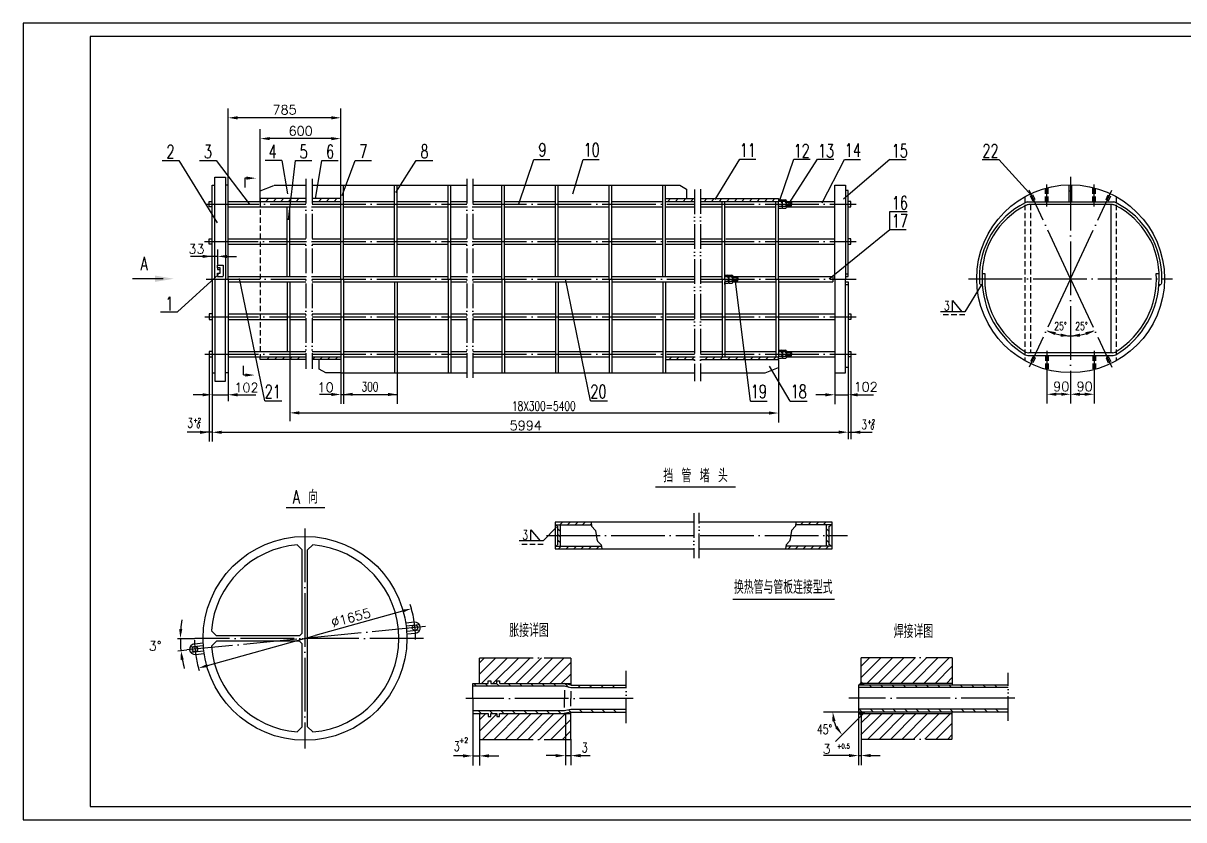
# Model space of a CAD drawing. Extents: x 0 to 841, y -2 to 295.
# Drawn here: x 0 to 432.6, y -1.6 to 295.4 of the extents above; entities that cross this region are included whole.
import ezdxf
from ezdxf.enums import TextEntityAlignment as Align

# ---------------------------------------------------------------- set-up
doc = ezdxf.new("R2010")
doc.units = 0
doc.header["$LTSCALE"] = 8
doc.header["$MEASUREMENT"] = 0
for name, pattern in [('CENTER', [3.005, 2.5, -0.25, 0.005, -0.25]), ('HIDDEN', [0.375, 0.25, -0.125]), ('PHANTOM', [1.62, 1.15, -0.15, 0.01, -0.15, 0.01, -0.15])]:
    doc.linetypes.add(name, pattern=pattern)
doc.layers.get('0').update_dxf_attribs({"linetype": 'CONTINUOUS'})
for name, color, linetype in [('CC', 3, 'CONTINUOUS'), ('CW', 1, 'CONTINUOUS'), ('DD', 3, 'PHANTOM'), ('HZ', 1, 'CONTINUOUS'), ('X', 3, 'CONTINUOUS'), ('XX', 2, 'HIDDEN'), ('YY', 3, 'CONTINUOUS'), ('ZX', 3, 'CENTER')]:
    doc.layers.add(name, color=color, linetype=linetype)
doc.styles.add('HZ', font='txt', dxfattribs={"width": 0.7, "bigfont": 'hztxt'})
doc.styles.get("Standard").update_dxf_attribs({"font": 'complex', "bigfont": 'chineset'})

# ---------------------------------------------------------------- blocks, each defined once
blk = doc.blocks.new('GSFG14')
at = {"layer": 'CC'}
for p, q in [((363.57, 244.55), (376.01, 230.89)), ((381.57, 165.06), (381.57, 153.57)), ((399.17, 165.06), (399.17, 153.57)), ((390.37, 162.15), (390.37, 153.57)), ((386.87, 157.07), (383.37, 157.07)), ((393.87, 157.07), (397.37, 157.07))]:
    blk.add_line(p, q, dxfattribs=at)
for start, end in [(245, 270), (270, 295)]:
    blk.add_arc((390.37, 199.11), 20.3, start, end, dxfattribs=at)
for points in [[(384.84, 180.22), (384.46, 179.12), (381.34, 180.81)], [(386.71, 179.69), (386.61, 178.52), (390.14, 178.8)], [(393.81, 179.69), (393.91, 178.52), (390.37, 178.8)], [(395.9, 180.22), (396.28, 179.12), (399.4, 180.81)], [(385.08, 156.49), (385.08, 157.66), (381.58, 157.07)], [(386.87, 156.49), (386.87, 157.66), (390.37, 157.07)], [(393.87, 156.49), (393.87, 157.66), (390.37, 157.07)], [(395.66, 156.49), (395.66, 157.66), (399.16, 157.07)]]:
    blk.add_solid(points, dxfattribs=at)
at = {"layer": 'X'}
blk.add_line((357.47, 244.55), (363.57, 244.55), dxfattribs=at)
at = {"layer": 'XX'}
for p, q in [((381.07, 228.77), (381.07, 233.89)), ((382.07, 228.77), (382.07, 234.15)), ((398.67, 228.77), (398.67, 234.15)), ((399.67, 228.77), (399.67, 233.89)), ((376.25, 229.25), (375.13, 231.66)), ((377.16, 229.67), (376.03, 232.08)), ((376.25, 229.25), (377.16, 229.67)), ((403.58, 229.67), (404.71, 232.08)), ((404.49, 229.25), (403.58, 229.67)), ((404.49, 229.25), (405.61, 231.66)), ((376.25, 171.05), (375.13, 168.64)), ((377.16, 170.63), (376.03, 168.22)), ((376.25, 171.05), (377.16, 170.63)), ((381.07, 171.53), (381.07, 166.41)), ((382.07, 171.53), (382.07, 166.15)), ((398.67, 171.53), (398.67, 166.15)), ((399.67, 171.53), (399.67, 166.41)), ((404.49, 171.05), (403.58, 170.63)), ((403.58, 170.63), (404.71, 168.22)), ((404.49, 171.05), (405.61, 168.64))]:
    blk.add_line(p, q, dxfattribs=at)
at = {"layer": 'ZX'}
for p, q in [((381.57, 227.07), (381.57, 235.24)), ((399.17, 227.07), (399.17, 235.24)), ((390.37, 200.15), (374.98, 233.14)), ((390.37, 200.15), (405.76, 233.14)), ((390.37, 200.15), (374.98, 167.16)), ((390.37, 200.15), (405.76, 167.16)), ((381.57, 173.23), (381.57, 165.06)), ((399.17, 173.23), (399.17, 165.06))]:
    blk.add_line(p, q, dxfattribs=at)
at = {"style": 'HZ', "width": 0.7}
blk.add_text('22', height=5, dxfattribs=at).set_placement((360.51, 245.33), align=Align.CENTER)
at = {"layer": 'CC', "style": 'HZ', "width": 0.7}
for p in [(384.28, 181), (392.1, 181)]:
    blk.add_text('25%%d', height=3, dxfattribs=at).set_placement(p)
blk = doc.blocks.new('GSFG21')
for p, q in [((104.01, 99.05), (102.13, 100.93)), ((106.01, 99.05), (107.89, 100.93)), ((104.01, 68.05), (104.01, 99.05)), ((106.01, 33.05), (106.01, 99.05)), ((72.01, 67.05), (70.13, 68.93)), ((72.01, 65.05), (70.13, 63.17)), ((103.01, 67.05), (72.01, 67.05)), ((103.01, 65.05), (72.01, 65.05)), ((104.01, 68.05), (103.01, 67.05)), ((104.01, 64.05), (103.01, 65.05)), ((104.01, 33.05), (104.01, 64.05)), ((104.01, 33.05), (102.13, 31.17)), ((106.01, 33.05), (107.89, 31.17))]:
    blk.add_line(p, q)
for start, end in [(94.7219, 175.2781), (274.7219, 85.2781), (184.7219, 265.2781)]:
    blk.add_arc((105.01, 66.05), 35, start, end)
blk = doc.blocks.new('GSHD')
for p, q in [((239.37, 235), (244.79, 235)), ((244.79, 235), (247.22, 233.54)), ((247.22, 233.54), (247.22, 230.06)), ((110.32, 166.46), (110.32, 169.94)), ((112.75, 165), (110.32, 166.46)), ((118.17, 165), (112.75, 165))]:
    blk.add_line(p, q)
blk = doc.blocks.new('GSGC1')
for p, q in [((306.48, 202), (307.48, 202)), ((306.48, 201), (307.48, 201)), ((306.48, 199), (307.48, 199)), ((306.48, 198), (307.48, 198))]:
    blk.add_line(p, q)
blk = doc.blocks.new('*X13')
at = {"color": 0}
for p, q in [((267.7, 33.53), (266.7, 34.53)), ((271.94, 33.53), (270.94, 34.53)), ((276.18, 33.53), (275.18, 34.53)), ((280.42, 33.53), (279.42, 34.53)), ((284.67, 33.53), (283.67, 34.53)), ((288.91, 33.53), (287.91, 34.53)), ((293.15, 33.53), (292.15, 34.53)), ((297.39, 33.53), (296.39, 34.53)), ((301.64, 33.53), (300.64, 34.53)), ((305.88, 33.53), (304.88, 34.53)), ((310.12, 33.53), (309.12, 34.53)), ((314.36, 33.53), (313.36, 34.53)), ((318.61, 33.53), (317.61, 34.53))]:
    blk.add_line(p, q, dxfattribs=at)
blk = doc.blocks.new('*X14')
at = {"color": 0}
for p, q in [((271.42, 42.53), (270.42, 43.53)), ((275.67, 42.53), (274.67, 43.53)), ((279.91, 42.53), (278.91, 43.53)), ((284.15, 42.53), (283.15, 43.53)), ((288.39, 42.53), (287.39, 43.53)), ((292.64, 42.53), (291.64, 43.53)), ((296.88, 42.53), (295.88, 43.53)), ((301.12, 42.53), (300.12, 43.53)), ((305.36, 42.53), (304.36, 43.53)), ((309.61, 42.53), (308.61, 43.53)), ((313.85, 42.53), (312.85, 43.53)), ((318.09, 42.53), (317.09, 43.53))]:
    blk.add_line(p, q, dxfattribs=at)
blk = doc.blocks.new('*X16')
at = {"color": 0}
for p, q in [((163.25, 52.94), (170.82, 60.51)), ((163.25, 57.19), (166.58, 60.51)), ((165.54, 50.99), (175.06, 60.51)), ((169.79, 50.99), (179.3, 60.51)), ((174.03, 50.99), (183.55, 60.51)), ((178.27, 50.99), (187.79, 60.51)), ((182.52, 50.99), (192.03, 60.51)), ((186.76, 50.99), (196.28, 60.51)), ((191, 50.99), (197.28, 57.27)), ((195.24, 50.99), (197.28, 53.03))]:
    blk.add_line(p, q, dxfattribs=at)
blk = doc.blocks.new('*X17')
at = {"color": 0}
for p, q in [((163.25, 31.73), (171.13, 39.61)), ((163.25, 35.97), (166.89, 39.61)), ((165.86, 30.09), (175.38, 39.61)), ((170.1, 30.09), (179.62, 39.61)), ((174.34, 30.09), (183.86, 39.61)), ((178.59, 30.09), (188.1, 39.61)), ((182.83, 30.09), (192.35, 39.61)), ((187.07, 30.09), (196.59, 39.61)), ((191.31, 30.09), (197.28, 36.06)), ((195.56, 30.09), (197.28, 31.81))]:
    blk.add_line(p, q, dxfattribs=at)
blk = doc.blocks.new('*X12')
at = {"color": 0}
for p, q in [((174.59, 47.31), (180.75, 53.47)), ((174.59, 51.55), (176.5, 53.47)), ((175.38, 43.86), (184.99, 53.47)), ((179.62, 43.86), (189.23, 53.47)), ((183.86, 43.86), (193.47, 53.47)), ((188.11, 43.86), (197.72, 53.47)), ((192.35, 43.86), (201.96, 53.47)), ((196.59, 43.86), (206.2, 53.47)), ((200.83, 43.86), (208.65, 51.68)), ((205.08, 43.86), (208.65, 47.43))]:
    blk.add_line(p, q, dxfattribs=at)
blk = doc.blocks.new('*X11')
at = {"color": 0}
for p, q in [((174.59, 30.34), (176.91, 32.66)), ((174.59, 26.1), (181.1, 32.6)), ((175.78, 23.05), (185.39, 32.66)), ((180.03, 23.05), (189.64, 32.66)), ((184.27, 23.05), (193.88, 32.66)), ((188.51, 23.05), (198.12, 32.66)), ((192.76, 23.05), (202.37, 32.66)), ((197, 23.05), (206.61, 32.66)), ((201.24, 23.05), (208.65, 30.46)), ((205.48, 23.05), (208.65, 26.22))]:
    blk.add_line(p, q, dxfattribs=at)
blk = doc.blocks.new('*X10')
at = {"color": 0}
for p, q in [((175.23, 32.66), (174.23, 33.66)), ((179.47, 32.66), (178.47, 33.66)), ((183.71, 32.66), (182.71, 33.66)), ((187.96, 32.66), (186.96, 33.66)), ((192.2, 32.66), (191.2, 33.66)), ((196.44, 32.66), (195.44, 33.66)), ((200.69, 32.66), (199.69, 33.66)), ((204.93, 32.66), (203.93, 33.66)), ((208.59, 33.24), (207.78, 34.05)), ((212.82, 33.26), (211.82, 34.26)), ((217.06, 33.26), (216.06, 34.26)), ((221.3, 33.26), (220.3, 34.26)), ((225.54, 33.26), (224.54, 34.26))]:
    blk.add_line(p, q, dxfattribs=at)
blk = doc.blocks.new('*X9')
at = {"color": 0}
for p, q in [((173.52, 42.86), (172.52, 43.86)), ((177.76, 42.86), (176.76, 43.86)), ((182, 42.86), (181, 43.86)), ((186.25, 42.86), (185.25, 43.86)), ((190.49, 42.86), (189.49, 43.86)), ((194.73, 42.86), (193.73, 43.86)), ((198.97, 42.86), (197.97, 43.86)), ((203.22, 42.86), (202.22, 43.86)), ((207.87, 42.45), (206.46, 43.86)), ((212.3, 42.26), (211.3, 43.26)), ((216.54, 42.26), (215.54, 43.26)), ((220.79, 42.26), (219.79, 43.26)), ((225.03, 42.26), (224.03, 43.26))]:
    blk.add_line(p, q, dxfattribs=at)
blk = doc.blocks.new('*X21')
at = {"color": 0}
for p, q in [((252.02, 170), (253.02, 171)), ((254.85, 170), (255.85, 171)), ((257.68, 170), (258.68, 171)), ((260.51, 170), (261.51, 171)), ((263.34, 170), (264.34, 171)), ((266.17, 170), (267.17, 171)), ((268.99, 170), (269.99, 171)), ((271.82, 170), (272.82, 171)), ((274.65, 170), (275.65, 171)), ((277.48, 170), (278.48, 171))]:
    blk.add_line(p, q, dxfattribs=at)
blk = doc.blocks.new('*X22')
at = {"color": 0}
for p, q in [((251.63, 229), (252.63, 230)), ((254.46, 229), (255.46, 230)), ((257.28, 229), (258.28, 230)), ((260.11, 229), (261.11, 230)), ((262.94, 229), (263.94, 230)), ((265.77, 229), (266.77, 230)), ((268.6, 229), (269.6, 230)), ((271.43, 229), (272.43, 230)), ((274.25, 229), (275.25, 230)), ((277.08, 229), (278.08, 230))]:
    blk.add_line(p, q, dxfattribs=at)
blk = doc.blocks.new('*X23')
at = {"color": 0}
for p, q in [((90.8, 170), (91.8, 171)), ((93.63, 170), (94.63, 171)), ((96.46, 170), (97.46, 171)), ((99.29, 170), (100.29, 171)), ((102.12, 170), (103.12, 171))]:
    blk.add_line(p, q, dxfattribs=at)
blk = doc.blocks.new('*X24')
at = {"color": 0}
for p, q in [((107.77, 170), (108.77, 171)), ((110.6, 170), (111.6, 171)), ((113.43, 170), (114.43, 171)), ((116.26, 170), (117.26, 171))]:
    blk.add_line(p, q, dxfattribs=at)
blk = doc.blocks.new('*X25')
at = {"color": 0}
for p, q in [((90.41, 229), (91.41, 230)), ((93.24, 229), (94.24, 230)), ((96.06, 229), (97.06, 230)), ((98.89, 229), (99.89, 230)), ((101.72, 229), (102.72, 230))]:
    blk.add_line(p, q, dxfattribs=at)
blk = doc.blocks.new('*X26')
at = {"color": 0}
for p, q in [((110.21, 229), (111.21, 230)), ((113.03, 229), (114.03, 230)), ((115.86, 229), (116.86, 230))]:
    blk.add_line(p, q, dxfattribs=at)
blk = doc.blocks.new('*X27')
at = {"color": 0}
for p, q in [((240.71, 170), (241.71, 171)), ((243.54, 170), (244.54, 171)), ((246.37, 170), (247.37, 171)), ((249.2, 170), (250.2, 171))]:
    blk.add_line(p, q, dxfattribs=at)
blk = doc.blocks.new('*X28')
at = {"color": 0}
for p, q in [((240.31, 229), (241.31, 230)), ((243.14, 229), (244.14, 230)), ((245.97, 229), (246.97, 230)), ((248.8, 229), (249.8, 230))]:
    blk.add_line(p, q, dxfattribs=at)
blk = doc.blocks.new('*X33')
for p, q in [((2, 6.49), (1.07, 7.42)), ((2, 4.36), (1.07, 5.3)), ((2, 2.24), (1.07, 3.18))]:
    blk.add_line(p, q)
blk = doc.blocks.new('*X34')
for p, q in [((286.99, 94.66), (287.99, 95.66)), ((289.82, 94.66), (290.82, 95.66)), ((292.65, 94.66), (293.65, 95.66)), ((295.48, 94.66), (296.48, 95.66)), ((298.3, 94.66), (299.3, 95.66)), ((301.13, 94.66), (302.13, 95.66))]:
    blk.add_line(p, q)
blk = doc.blocks.new('*X35')
for p, q in [((287.5, 103.66), (288.5, 104.66)), ((290.33, 103.66), (291.33, 104.66)), ((293.16, 103.66), (294.16, 104.66)), ((295.99, 103.66), (296.99, 104.66)), ((298.82, 103.66), (299.25, 104.08))]:
    blk.add_line(p, q)

msp = doc.modelspace()

# ---------------------------------------------------------------- linework, layer by layer
for p, q in [((836, 290.42), (25, 290.42)), ((25, 290.42), (25, 3.42)), ((71.37, 238), (75.37, 238)), ((71.37, 200), (71.37, 238)), ((75.37, 238), (75.37, 200)), ((70.37, 235), (71.37, 235)), ((70.37, 200), (70.37, 235)), ((76.37, 235), (75.37, 235)), ((76.37, 200), (76.37, 235)), ((88.37, 232.95), (93.37, 234.95)), ((93.48, 235), (105.39, 235)), ((107.66, 235), (165.37, 235)), ((118.37, 200), (118.37, 235)), ((119.37, 200), (119.37, 235)), ((138.37, 201), (138.37, 235)), ((139.37, 201), (139.37, 235)), ((158.37, 200), (158.37, 235)), ((159.37, 200), (159.37, 235)), ((167.64, 235), (239.37, 235)), ((178.37, 200), (178.37, 235)), ((179.37, 200), (179.37, 235)), ((198.37, 201), (198.37, 235)), ((199.37, 201), (199.37, 235)), ((218.37, 200), (218.37, 235)), ((219.37, 200), (219.37, 235)), ((238.37, 201), (238.37, 235)), ((239.37, 201), (239.37, 235)), ((302.48, 235), (306.48, 235)), ((302.48, 200), (302.48, 235)), ((306.48, 235), (306.48, 200)), ((389.87, 228.77), (389.87, 235.15)), ((390.87, 228.77), (390.87, 235.15)), ((88.37, 229), (88.37, 232.95)), ((105.39, 230), (88.37, 230)), ((88.37, 230), (88.37, 229)), ((118.37, 230), (107.66, 230)), ((239.37, 230), (250.14, 230)), ((252.41, 230), (281.48, 230)), ((281.48, 230), (281.48, 229)), ((281.48, 229.5), (282.68, 229.5)), ((282.98, 229.5), (284.22, 229.5)), ((282.98, 228.88), (282.98, 229.5)), ((307.48, 233), (306.48, 233)), ((307.48, 201), (307.48, 233)), ((389.87, 232.95), (390.87, 232.95)), ((69.37, 229), (70.37, 229)), ((69.37, 227), (69.37, 229)), ((70.37, 227), (69.37, 227)), ((76.37, 229), (88.37, 229)), ((76.37, 227), (99.37, 227)), ((88.37, 229), (105.39, 229)), ((98.37, 201), (98.37, 227)), ((99.37, 227), (105.39, 227)), ((99.37, 201), (99.37, 227)), ((107.66, 229), (118.37, 229)), ((107.72, 227), (118.37, 227)), ((119.37, 229), (138.37, 229)), ((119.37, 227), (138.37, 227)), ((139.37, 229), (158.37, 229)), ((139.37, 227), (158.37, 227)), ((159.37, 229), (165.37, 229)), ((159.37, 227), (165.37, 227)), ((167.64, 229), (178.37, 229)), ((167.64, 227), (178.37, 227)), ((179.37, 229), (198.37, 229)), ((179.37, 227), (198.37, 227)), ((199.37, 229), (218.37, 229)), ((199.37, 227), (218.37, 227)), ((219.37, 229), (238.37, 229)), ((219.37, 227), (238.37, 227)), ((239.37, 229), (250.14, 229)), ((239.37, 227), (250.14, 227)), ((252.41, 229), (281.48, 229)), ((252.41, 227), (260.48, 227)), ((260.48, 200), (260.48, 229)), ((261.48, 200), (261.48, 229)), ((261.48, 227), (280.48, 227)), ((280.48, 200), (280.48, 229)), ((281.48, 200), (281.48, 229)), ((284.48, 228.88), (281.48, 228.88)), ((284.48, 227.12), (281.48, 227.12)), ((281.48, 226.5), (282.68, 226.5)), ((282.98, 228), (282.98, 228.88)), ((282.98, 226.5), (282.98, 228)), ((282.98, 226.5), (284.22, 226.5)), ((284.42, 229), (302.48, 229)), ((284.48, 229.19), (284.48, 228)), ((284.48, 228.88), (285.98, 228.88)), ((284.48, 226.79), (284.48, 228)), ((284.48, 227.12), (285.98, 227.12)), ((284.48, 227), (302.48, 227)), ((285.98, 228.88), (285.98, 228)), ((285.98, 228.88), (286.34, 228.52)), ((285.98, 227.12), (285.98, 228)), ((285.98, 227.12), (286.34, 227.48)), ((286.34, 228.52), (286.34, 228)), ((286.34, 227.48), (286.34, 228)), ((308.48, 229), (307.48, 229)), ((307.48, 227), (308.48, 227)), ((308.48, 227), (308.48, 229)), ((374.49, 228.77), (406.25, 228.77)), ((405.97, 227.77), (374.77, 227.77)), ((405.37, 227.77), (405.37, 172.53)), ((69.37, 215), (70.37, 215)), ((69.37, 213), (69.37, 215)), ((70.37, 213), (69.37, 213)), ((76.37, 215), (98.37, 215)), ((76.37, 213), (98.37, 213)), ((99.37, 215), (105.39, 215)), ((99.37, 213), (105.39, 213)), ((107.66, 215), (118.37, 215)), ((107.66, 213), (118.37, 213)), ((119.37, 215), (138.37, 215)), ((119.37, 213), (138.37, 213)), ((139.37, 215), (158.37, 215)), ((139.37, 215), (139.45, 215)), ((139.37, 213), (158.37, 213)), ((139.37, 213), (139.45, 213)), ((159.37, 215), (165.37, 215)), ((159.37, 213), (165.37, 213)), ((167.64, 215), (178.37, 215)), ((167.64, 213), (178.37, 213)), ((179.37, 215), (198.37, 215)), ((179.37, 213), (198.37, 213)), ((199.37, 215), (218.37, 215)), ((199.37, 215), (199.41, 215)), ((199.37, 213), (218.37, 213)), ((219.37, 215), (238.37, 215)), ((219.37, 213), (238.37, 213)), ((239.37, 215), (250.14, 215)), ((239.37, 215), (239.39, 215)), ((239.37, 213), (250.14, 213)), ((239.37, 213), (239.39, 213)), ((252.41, 215), (260.48, 215)), ((252.41, 213), (260.48, 213)), ((261.52, 213), (280.48, 213)), ((261.83, 215), (280.48, 215)), ((281.48, 215), (302.48, 215)), ((281.48, 213), (302.48, 213)), ((308.48, 215), (307.48, 215)), ((307.48, 213), (308.48, 213)), ((308.48, 213), (308.48, 215)), ((72.47, 205.26), (74.47, 205.26)), ((72.47, 204.16), (72.47, 205.26)), ((72.47, 204.16), (72.47, 203.63)), ((73.37, 204.16), (72.47, 204.16)), ((72.47, 203.63), (73.37, 203.63)), ((73.37, 202.16), (73.37, 204.16)), ((74.47, 205.26), (74.47, 201.09)), ((52.15, 200.14), (40.77, 200.14)), ((70.37, 200), (70.37, 165)), ((71.37, 200), (71.37, 162)), ((72.37, 202.16), (73.37, 202.16)), ((72.37, 201), (72.37, 202.16)), ((72.37, 201), (74.49, 201)), ((75.37, 162), (75.37, 200)), ((76.37, 201), (105.39, 201)), ((76.37, 200), (76.37, 165)), ((76.37, 199), (105.39, 199)), ((98.37, 201.05), (98.37, 201)), ((98.37, 199), (98.37, 173)), ((99.37, 201.05), (99.37, 201)), ((99.37, 199), (99.37, 173)), ((107.66, 201), (118.37, 201)), ((107.66, 199), (118.37, 199)), ((118.37, 200), (118.37, 165)), ((119.37, 201), (158.37, 201)), ((119.37, 200), (119.37, 165)), ((119.37, 199), (158.37, 199)), ((138.37, 199), (138.37, 165)), ((139.37, 199), (139.37, 165)), ((158.37, 200), (158.37, 165)), ((159.37, 201), (165.37, 201)), ((159.37, 200), (159.37, 165)), ((159.37, 199), (165.37, 199)), ((167.64, 201), (178.37, 201)), ((167.64, 199), (178.37, 199)), ((178.37, 200), (178.37, 165)), ((179.37, 201), (218.37, 201)), ((179.37, 200), (179.37, 165)), ((179.37, 199), (218.37, 199)), ((198.37, 199), (198.37, 165)), ((199.37, 199), (199.37, 165)), ((218.37, 200), (218.37, 165)), ((219.37, 201), (250.14, 201)), ((219.37, 200), (219.37, 165)), ((219.37, 199), (250.14, 199)), ((238.37, 199), (238.37, 165)), ((239.37, 199), (239.37, 165)), ((252.41, 201), (260.48, 201)), ((252.41, 199), (260.48, 199)), ((260.48, 200), (260.48, 171)), ((261.48, 201.5), (262.68, 201.5)), ((264.48, 200.88), (261.48, 200.88)), ((261.48, 200), (261.48, 171)), ((264.48, 199.12), (261.48, 199.12)), ((261.48, 198), (261.48, 199)), ((262.98, 201.5), (264.22, 201.5)), ((262.98, 201.5), (262.98, 200)), ((262.98, 200), (262.98, 199.12)), ((262.98, 199.12), (262.98, 198.5)), ((264.48, 201.21), (264.48, 200)), ((264.48, 201), (280.48, 201)), ((264.48, 200.88), (265.98, 200.88)), ((264.48, 198.81), (264.48, 200)), ((264.48, 199.12), (265.98, 199.12)), ((264.48, 199), (280.48, 199)), ((265.98, 200.88), (266.34, 200.52)), ((265.98, 200.88), (265.98, 200)), ((265.98, 199.12), (265.98, 200)), ((265.98, 199.12), (266.34, 199.48)), ((266.34, 200.52), (266.34, 200)), ((266.34, 199.48), (266.34, 200)), ((280.48, 200), (280.48, 171)), ((281.48, 201), (301.71, 201)), ((281.48, 200), (281.48, 171)), ((281.48, 199), (301.77, 199)), ((301.71, 201.01), (301.71, 199.02)), ((302.48, 200), (302.48, 165)), ((306.48, 165), (306.48, 200)), ((307.48, 199), (307.48, 167)), ((357.43, 202.15), (358.43, 202.15)), ((422.31, 202.15), (423.31, 202.15)), ((261.48, 198.5), (262.68, 198.5)), ((262.98, 198.5), (264.22, 198.5)), ((70.37, 187), (69.37, 187)), ((69.37, 187), (69.37, 185)), ((76.37, 187), (98.37, 187)), ((99.37, 187), (105.39, 187)), ((107.66, 187), (118.37, 187)), ((119.37, 187), (138.37, 187)), ((139.37, 187), (158.37, 187)), ((139.37, 187), (139.45, 187)), ((159.37, 187), (165.37, 187)), ((167.64, 187), (178.37, 187)), ((179.37, 187), (198.37, 187)), ((199.37, 187), (218.37, 187)), ((199.37, 187), (199.41, 187)), ((219.37, 187), (238.37, 187)), ((239.37, 187), (250.14, 187)), ((239.37, 187), (239.39, 187)), ((252.41, 187), (260.48, 187)), ((261.52, 187), (280.48, 187)), ((281.48, 187), (302.48, 187)), ((307.48, 187), (308.48, 187)), ((308.48, 187), (308.48, 185)), ((69.37, 185), (70.37, 185)), ((76.37, 185), (98.37, 185)), ((99.37, 185), (105.39, 185)), ((107.66, 185), (118.37, 185)), ((119.37, 185), (138.37, 185)), ((139.37, 185), (158.37, 185)), ((139.37, 185), (139.45, 185)), ((159.37, 185), (165.37, 185)), ((167.64, 185), (178.37, 185)), ((179.37, 185), (198.37, 185)), ((199.37, 185), (218.37, 185)), ((199.37, 185), (199.41, 185)), ((219.37, 185), (238.37, 185)), ((239.37, 185), (250.14, 185)), ((239.37, 185), (239.39, 185)), ((252.41, 185), (260.48, 185)), ((261.52, 185), (280.48, 185)), ((281.48, 185), (302.48, 185)), ((308.48, 185), (307.48, 185)), ((281.48, 173.5), (282.68, 173.5)), ((282.98, 173.5), (284.22, 173.5)), ((282.98, 173.5), (282.98, 172)), ((284.48, 173.21), (284.48, 172)), ((70.37, 173), (69.37, 173)), ((69.37, 173), (69.37, 171)), ((69.37, 171), (70.37, 171)), ((76.37, 173), (99.36, 173)), ((76.37, 171), (105.39, 171)), ((88.37, 170), (88.37, 171)), ((105.39, 170), (88.37, 170)), ((99.37, 173), (105.39, 173)), ((107.66, 173), (118.37, 173)), ((107.66, 171), (118.37, 171)), ((118.37, 170), (107.77, 170)), ((119.37, 173), (138.37, 173)), ((119.37, 171), (138.37, 171)), ((139.37, 173), (158.37, 173)), ((139.37, 171), (158.37, 171)), ((159.37, 173), (165.37, 173)), ((159.37, 171), (165.37, 171)), ((167.64, 173), (178.37, 173)), ((167.64, 171), (178.37, 171)), ((179.37, 173), (198.37, 173)), ((179.37, 171), (198.37, 171)), ((199.37, 173), (218.37, 173)), ((199.37, 171), (218.37, 171)), ((219.37, 173), (238.37, 173)), ((219.37, 171), (238.37, 171)), ((239.37, 173), (250.22, 173)), ((239.37, 171), (250.2, 171)), ((239.37, 170), (250.14, 170)), ((252.41, 173), (260.48, 173)), ((252.41, 171), (281.48, 171)), ((252.41, 170), (281.48, 170)), ((261.48, 173), (280.48, 173)), ((284.48, 172.88), (281.48, 172.88)), ((284.48, 171.12), (281.48, 171.12)), ((281.48, 170), (281.48, 171)), ((281.48, 170.5), (282.68, 170.5)), ((281.48, 170), (281.48, 167)), ((282.98, 172), (282.98, 171.12)), ((282.98, 171.12), (282.98, 170.5)), ((282.98, 170.5), (284.22, 170.5)), ((284.42, 171), (302.48, 171)), ((284.48, 173), (302.48, 173)), ((284.48, 172.88), (285.98, 172.88)), ((284.48, 170.81), (284.48, 172)), ((284.48, 171.12), (285.98, 171.12)), ((285.98, 172.88), (286.34, 172.52)), ((285.98, 172.88), (285.98, 172)), ((285.98, 171.12), (285.98, 172)), ((285.98, 171.12), (286.34, 171.48)), ((286.34, 172.52), (286.34, 172)), ((286.34, 171.48), (286.34, 172)), ((307.48, 173), (308.48, 173)), ((308.48, 171), (307.48, 171)), ((308.48, 173), (308.48, 171)), ((374.49, 171.53), (406.25, 171.53)), ((405.97, 172.53), (374.77, 172.53)), ((70.37, 165), (71.37, 165)), ((76.37, 165), (75.37, 165)), ((118.37, 165), (165.37, 165)), ((167.64, 165), (239.37, 165)), ((239.37, 165), (250.14, 165)), ((252.41, 165), (276.48, 165)), ((276.48, 165), (281.48, 167)), ((302.48, 165), (306.48, 165)), ((307.48, 167), (306.48, 167)), ((71.37, 162), (75.37, 162)), ((198.25, 109.38), (198.25, 99.38)), ((249.9, 109.38), (198.25, 109.38)), ((198.25, 108.38), (211.81, 108.38)), ((200.25, 100.38), (200.25, 108.38)), ((301.45, 109.38), (252.1, 109.38)), ((301.45, 108.38), (287.88, 108.38)), ((299.45, 100.38), (299.45, 108.38)), ((301.45, 99.38), (301.45, 109.38)), ((199.25, 100.88), (199.25, 107.88)), ((300.45, 100.88), (300.45, 107.88)), ((198.25, 100.38), (215.38, 100.38)), ((301.45, 100.38), (284.31, 100.38)), ((198.25, 99.38), (249.9, 99.38)), ((252.1, 99.38), (301.45, 99.38)), ((145.84, 72.05), (142.58, 71.76)), ((142.72, 70.77), (147.65, 71.2)), ((142.92, 68.78), (147.83, 69.21)), ((142.97, 67.78), (146.19, 68.06)), ((62.19, 62.87), (67.11, 63.38)), ((62.4, 60.88), (67.3, 61.39)), ((63.8, 64.04), (67.05, 64.38)), ((64.22, 60.06), (67.44, 60.4)), ((170.04, 49.07), (170.04, 58.67)), ((204.11, 58.67), (204.11, 48.6)), ((312.26, 49.19), (312.26, 58.78)), ((346.28, 58.78), (346.28, 48.72)), ((167.54, 49.2), (170.07, 49.2)), ((167.54, 43.6), (167.54, 49.2)), ((201.72, 48.2), (167.54, 48.2)), ((170.07, 49.2), (173.29, 49.2)), ((173.29, 49.36), (173.12, 49.2)), ((173.29, 49.2), (173.29, 50.27)), ((173.29, 50.27), (174.29, 50.27)), ((174.29, 50.27), (174.29, 49.2)), ((174.29, 49.2), (176.55, 49.2)), ((176.55, 50.27), (177.55, 50.27)), ((176.55, 49.2), (176.55, 50.27)), ((177.55, 50.27), (177.55, 49.2)), ((177.7, 49.2), (204.11, 49.2)), ((204.11, 48.6), (201.63, 49.2)), ((204.11, 47.6), (201.63, 48.2)), ((204.11, 48.6), (224.72, 48.6)), ((224.72, 47.6), (204.11, 47.6)), ((311.32, 48.76), (311.32, 38.72)), ((367.09, 47.72), (311.32, 47.72)), ((311.35, 48.72), (336.15, 48.72)), ((312.26, 49.41), (346.28, 49.41)), ((336.15, 48.72), (367.09, 48.72)), ((167.54, 43.6), (167.54, 38)), ((201.75, 46.71), (201.75, 43.6)), ((201.75, 40.26), (201.75, 43.6)), ((204.11, 46.36), (204.11, 43.6)), ((204.11, 40.77), (204.11, 43.6)), ((201.72, 39), (167.54, 39)), ((204.11, 39.6), (201.63, 38.99)), ((224.72, 39.6), (204.11, 39.6)), ((367.09, 39.72), (311.32, 39.72)), ((167.54, 38), (170.07, 38)), ((170.04, 38.12), (170.04, 28.53)), ((170.07, 38), (173.29, 38)), ((173.29, 37.84), (173.12, 38)), ((173.29, 38), (173.29, 36.93)), ((173.29, 36.93), (174.29, 36.93)), ((174.29, 36.93), (174.29, 38)), ((174.29, 38), (176.55, 38)), ((176.55, 38), (176.55, 36.93)), ((176.55, 36.93), (177.55, 36.93)), ((177.55, 36.93), (177.55, 38)), ((177.55, 38), (204.11, 38)), ((204.11, 38.6), (201.63, 37.99)), ((204.11, 38.6), (224.72, 38.6)), ((204.11, 28.53), (204.11, 38.6)), ((311.32, 38.72), (312.3, 37.18)), ((311.35, 38.72), (336.15, 38.72)), ((312.26, 38.24), (312.26, 28.65)), ((312.26, 38.03), (346.28, 38.03)), ((312.3, 37.18), (313.84, 38.72)), ((336.15, 38.72), (367.09, 38.72)), ((346.28, 38.03), (346.28, 38.72)), ((346.28, 28.65), (346.28, 38.03)), ((25, 3.42), (836, 3.42))]:
    msp.add_line(p, q)
for centre, radius in [((390.37, 200.15), 35), ((105.01, 66.05), 38), ((146.01, 70.05), 1), ((64.01, 62.05), 1)]:
    msp.add_circle(centre, radius)
for centre, radius, start, end in [((282.67, 229.19), 0.312, 270.6415, 89.3585), ((284.17, 229.19), 0.312, 270.6415, 89.3585), ((281.58, 228), 1.4, 321.2635, 38.7365), ((282.67, 226.81), 0.312, 270.6415, 89.3585), ((283.08, 228), 1.4, 321.2635, 38.7365), ((284.17, 226.81), 0.312, 270.6415, 89.3585), ((387.4, 200.75), 31.04, 116.7894, 181.1104), ((386.76, 201.12), 29.4, 116.405, 181.886), ((374.49, 226.77), 2, 90, 122.4617), ((374.77, 225.77), 2, 90, 122.9959), ((405.97, 225.77), 2, 57.0041, 90), ((406.25, 226.77), 2, 57.5383, 90), ((393.98, 201.12), 29.4, 358.114, 63.595), ((393.34, 200.75), 31.04, 358.8896, 63.2106), ((262.67, 201.19), 0.312, 270.6415, 89.3585), ((261.58, 200), 1.4, 321.2635, 38.7365), ((262.67, 198.81), 0.312, 270.6415, 89.3585), ((264.17, 201.19), 0.312, 270.6415, 89.3585), ((263.08, 200), 1.4, 321.2635, 38.7365), ((264.17, 198.81), 0.312, 270.6415, 89.3585), ((390.37, 200.15), 34, 180, 183.3723), ((390.37, 200.15), 33, 180, 239.18), ((390.37, 200.15), 32, 176.4167, 238.6673), ((390.37, 200.15), 32, 301.3327, 3.5833), ((390.37, 200.15), 33, 300.82, 0), ((390.37, 200.15), 34, 356.6277, 0), ((282.67, 173.19), 0.312, 270.6415, 89.3585), ((284.17, 173.19), 0.312, 270.6415, 89.3585), ((281.58, 172), 1.4, 321.2635, 38.7365), ((282.67, 170.81), 0.312, 270.6415, 89.3585), ((283.08, 172), 1.4, 321.2635, 38.7365), ((284.17, 170.81), 0.312, 270.6415, 89.3585), ((374.49, 173.53), 2, 239.18, 270), ((374.49, 173.53), 2, 239.18, 270), ((374.77, 174.53), 2, 238.6673, 270), ((405.97, 174.53), 2, 270, 301.3327), ((406.25, 173.53), 2, 270, 300.82), ((406.25, 173.53), 2, 270, 300.82), ((146.01, 70.05), 2, 275, 95), ((64.01, 62.05), 2, 96, 276)]:
    msp.add_arc(centre, radius, start, end)
for points in [[(49.18, 201.31), (49.18, 198.97), (56.18, 200.14)], [(357.39, 198.15), (357.47, 197.15), (356.39, 198.15)], [(423.35, 198.15), (423.27, 197.15), (424.35, 198.15)], [(198.25, 108.38), (199.25, 108.38), (199.25, 107.38)], [(301.45, 108.38), (300.45, 108.38), (300.45, 107.38)], [(198.25, 100.38), (199.25, 100.38), (199.25, 101.38)], [(301.45, 100.38), (300.45, 100.38), (300.45, 101.38)], [(311.35, 48.71), (313.84, 48.71), (312.3, 50.13)], [(311.35, 38.72), (313.84, 38.72), (312.3, 37.3)]]:
    msp.add_solid(points)
at = {"layer": 'CC'}
for p, q in [((76.37, 235.06), (76.37, 263.64)), ((114.87, 260.14), (79.87, 260.14)), ((118.37, 235.06), (118.37, 263.64)), ((88.37, 230.06), (88.37, 255.89)), ((114.87, 252.39), (91.87, 252.39)), ((83.22, 237.64), (82.54, 237.64)), ((82.54, 237.58), (82.54, 234.14)), ((72.61, 208.47), (62.33, 208.47)), ((72.49, 205.42), (72.49, 211.03)), ((75.99, 208.47), (79.49, 208.47)), ((357.1, 197.74), (350.92, 187.86)), ((346.34, 187.86), (346.34, 192.07)), ((346.34, 192.07), (349.85, 187.86)), ((350.92, 187.86), (341.91, 187.86)), ((69.37, 171.94), (69.37, 139.44)), ((99.37, 173), (99.37, 147)), ((308.48, 170.94), (308.48, 140.28)), ((70.37, 164.94), (70.37, 139.47)), ((76.37, 165.14), (76.37, 154.49)), ((82.09, 164.3), (82.09, 167.73)), ((118.37, 165), (118.37, 153.45)), ((119.37, 165), (119.37, 153.55)), ((139.37, 165), (139.37, 153.55)), ((281.48, 166.94), (281.48, 146.57)), ((302.48, 164.94), (302.48, 153.38)), ((307.48, 166.94), (307.48, 140.28)), ((82.77, 164.23), (82.09, 164.23)), ((66.87, 156.88), (63.37, 156.88)), ((70.37, 156.88), (76.56, 156.88)), ((79.87, 156.88), (86.73, 156.88)), ((114.87, 156.99), (110.43, 156.99)), ((118.37, 156.99), (139.46, 156.99)), ((298.98, 156.88), (295.48, 156.88)), ((302.48, 156.88), (307.48, 156.88)), ((310.98, 156.88), (316.96, 156.88)), ((277.98, 150.07), (101.89, 150.07)), ((70.58, 142.89), (61.14, 142.89)), ((73.16, 142.92), (303.98, 142.92)), ((307.47, 142.92), (316.47, 142.92)), ((189.23, 102.37), (189.23, 106.57)), ((189.23, 106.57), (192.73, 102.37)), ((198.77, 107.54), (193.8, 102.37)), ((193.8, 102.37), (184.79, 102.37)), ((141.32, 76.2), (108.84, 67.12)), ((57.45, 66.05), (63.95, 66.05)), ((68.71, 55.9), (108.84, 67.12)), ((57.68, 61.41), (60.97, 61.73)), ((167.54, 38), (167.54, 18.64)), ((202.06, 38), (202.06, 18.73)), ((298.26, 38.72), (311.65, 38.72)), ((302.77, 27.6), (313.29, 38.19)), ((311.34, 38.76), (311.34, 18.76)), ((170.04, 28.53), (170.04, 18.64)), ((204.11, 28.53), (204.11, 18.75)), ((312.26, 28.65), (312.26, 18.76)), ((163.94, 22.24), (160.34, 22.24)), ((167.54, 22.24), (170.32, 22.24)), ((173.64, 22.24), (177.24, 22.24)), ((198.46, 22.33), (194.86, 22.33)), ((202.06, 22.33), (204.12, 22.33)), ((207.72, 22.33), (211.32, 22.33)), ((307.74, 22.36), (298.31, 22.36)), ((311.31, 22.36), (312.53, 22.36)), ((315.86, 22.36), (319.46, 22.36))]:
    msp.add_line(p, q, dxfattribs=at)
at = {"layer": 'CC', "linetype": 'HIDDEN'}
for p, q in [((350.92, 186.7), (341.91, 186.7)), ((193.8, 101.02), (184.79, 101.02))]:
    msp.add_line(p, q, dxfattribs=at)
at = {"layer": 'CC'}
for centre, radius, start, end in [((103.11, 66.05), 44.53, 170.9911, 175.4955), ((94.81, 65.53), 36.24, 179.1748, 186.269), ((103.11, 66.05), 44.53, 190.1102, 194.6146), ((314.03, 38.59), 12.34, 195.9958, 212.7718)]:
    msp.add_arc(centre, radius, start, end, dxfattribs=at)
for points in [[(79.87, 259.55), (79.87, 260.72), (76.37, 260.14)], [(114.87, 259.55), (114.87, 260.72), (118.37, 260.14)], [(91.87, 251.8), (91.87, 252.97), (88.37, 252.39)], [(114.87, 251.8), (114.87, 252.97), (118.37, 252.39)], [(83.22, 237.06), (83.22, 238.23), (86.72, 237.64)], [(66.87, 209.06), (66.87, 207.89), (70.37, 208.47)], [(75.99, 209.06), (75.99, 207.89), (72.49, 208.47)], [(82.77, 164.82), (82.77, 163.65), (86.27, 164.23)], [(66.87, 156.29), (66.87, 157.46), (70.37, 156.88)], [(79.87, 156.29), (79.87, 157.46), (76.37, 156.88)], [(114.87, 156.4), (114.87, 157.57), (118.37, 156.99)], [(122.84, 156.47), (122.84, 157.63), (119.34, 157.05)], [(135.99, 156.4), (135.99, 157.57), (139.49, 156.99)], [(298.98, 156.29), (298.98, 157.46), (302.48, 156.88)], [(310.98, 156.29), (310.98, 157.46), (307.48, 156.88)], [(102.87, 149.55), (102.87, 150.72), (99.37, 150.14)], [(277.98, 149.49), (277.98, 150.66), (281.48, 150.07)], [(65.87, 142.3), (65.87, 143.47), (69.37, 142.89)], [(73.94, 142.3), (73.94, 143.47), (70.44, 142.89)], [(303.98, 142.34), (303.98, 143.5), (307.48, 142.92)], [(311.98, 142.34), (311.98, 143.5), (308.48, 142.92)], [(141.48, 75.64), (141.17, 76.76), (144.69, 77.14)], [(59.29, 69.53), (58.13, 69.57), (58.57, 66.05)], [(59.84, 58.19), (58.69, 58.03), (58.79, 61.57)], [(68.86, 55.34), (68.55, 56.47), (65.33, 54.96)], [(302.77, 35.27), (301.58, 35.11), (301.7, 38.76)], [(303.53, 33.36), (302.57, 32.65), (305.19, 30.11)], [(163.94, 21.64), (163.94, 22.84), (167.54, 22.24)], [(173.64, 21.64), (173.64, 22.84), (170.04, 22.24)], [(198.46, 21.73), (198.46, 22.93), (202.06, 22.33)], [(207.72, 21.73), (207.72, 22.93), (204.12, 22.33)], [(307.74, 21.76), (307.74, 22.96), (311.34, 22.36)], [(315.86, 21.76), (315.86, 22.96), (312.26, 22.36)]]:
    msp.add_solid(points, dxfattribs=at)
at = {"layer": 'DD'}
for p, q in [((105.39, 237.39), (105.39, 166.55)), ((107.66, 237.39), (107.66, 166.55)), ((165.37, 237.39), (165.37, 162)), ((167.64, 237.39), (167.64, 162)), ((250.14, 233.45), (250.14, 162)), ((252.41, 233.48), (252.41, 162)), ((249.97, 112.75), (249.97, 95.93)), ((251.98, 95.94), (251.98, 112.84)), ((224.72, 34.5), (224.72, 53.99)), ((367.09, 35.3), (367.09, 53.2))]:
    msp.add_line(p, q, dxfattribs=at)
at = {"layer": 'X'}
for p, q in [((841, 295.42), (0, 295.42)), ((0, 295.42), (0, -1.58)), ((51.82, 244.22), (57.95, 244.22)), ((57.95, 244.22), (72.24, 221.02)), ((65.76, 244.22), (71.89, 244.22)), ((71.89, 244.22), (84.2, 228.01)), ((96.35, 244.22), (90.24, 244.22)), ((96.35, 244.22), (98.48, 231.77)), ((98.84, 222.09), (101.46, 244.22)), ((101.46, 244.22), (107.58, 244.22)), ((108.93, 229.94), (111.31, 244.22)), ((111.31, 244.22), (117.44, 244.22)), ((118.94, 231.16), (123.68, 244.28)), ((123.68, 244.28), (129.86, 244.28)), ((138.88, 232.31), (146.48, 244.28)), ((146.48, 244.28), (152.66, 244.28)), ((184.73, 228.07), (190.32, 244.62)), ((190.32, 244.62), (196.3, 244.62)), ((204.9, 231.79), (208.67, 244.62)), ((208.67, 244.62), (214.64, 244.62)), ((257.87, 229.63), (267.14, 244.73)), ((267.14, 244.73), (273.06, 244.73)), ((282.06, 229.49), (287.19, 244.75)), ((285.41, 228.04), (296.01, 244.75)), ((287.19, 244.75), (293.31, 244.75)), ((296.01, 244.75), (302.15, 244.75)), ((297.79, 228.42), (306.11, 244.57)), ((322.99, 244.55), (305.69, 229.75)), ((306.09, 244.57), (312.08, 244.57)), ((322.99, 244.55), (329.09, 244.55)), ((286.34, 228.52), (284.48, 228.52)), ((286.34, 227.48), (284.48, 227.48)), ((323.04, 218.44), (323.04, 225.15)), ((323.04, 225.15), (329.43, 225.15)), ((300.43, 200.05), (323.04, 218.44)), ((323.04, 218.44), (329.14, 218.44)), ((57.48, 187.77), (72.76, 201.77)), ((211.47, 154.62), (202.09, 200.1)), ((266.34, 200.52), (264.48, 200.52)), ((266.34, 199.48), (264.48, 199.48)), ((271.08, 154.48), (265.35, 200.1)), ((51.23, 187.77), (57.48, 187.77)), ((286.34, 172.52), (284.48, 172.52)), ((286.34, 171.48), (284.48, 171.48)), ((285.9, 154.48), (278.21, 167.6)), ((90.11, 154.62), (96.36, 154.62)), ((211.47, 154.62), (217.71, 154.62)), ((271.08, 154.48), (277.32, 154.48)), ((285.9, 154.48), (292.14, 154.48)), ((235.66, 122.52), (265.5, 122.52)), ((98, 114.83), (112.47, 114.83)), ((211.69, 109.38), (211.81, 107.88)), ((288, 109.38), (287.88, 107.88)), ((211.81, 107.88), (213.36, 106.24)), ((213.36, 106.24), (213.84, 103.09)), ((286.33, 106.24), (285.86, 103.09)), ((287.88, 107.88), (286.33, 106.24)), ((213.84, 103.09), (214.07, 102.24)), ((214.07, 102.24), (215.38, 100.95)), ((215.38, 100.95), (215.62, 99.52)), ((284.31, 100.95), (284.07, 99.52)), ((285.62, 102.24), (284.31, 100.95)), ((285.86, 103.09), (285.62, 102.24)), ((264.48, 80.63), (302.37, 80.63)), ((0, -1.58), (841, -1.58)), ((0, -1.58), (841, -1.58))]:
    msp.add_line(p, q, dxfattribs=at)
at = {"layer": 'XX'}
for p, q in [((373.37, 230.74), (373.37, 169.56)), ((407.37, 230.74), (407.37, 169.56)), ((88.37, 229), (88.37, 171)), ((375.37, 227.77), (375.37, 172.53))]:
    msp.add_line(p, q, dxfattribs=at)
at = {"layer": 'YY'}
msp.add_line((90.11, 154.62), (80.61, 200.17), dxfattribs=at)
at = {"layer": 'ZX'}
for p, q in [((390.37, 238.15), (390.37, 162.15)), ((67.94, 228), (105.39, 228)), ((107.66, 228), (165.37, 228)), ((167.64, 228), (250.14, 228)), ((252.41, 228), (310.48, 228)), ((67.53, 214), (105.39, 214)), ((107.66, 214), (165.37, 214)), ((167.64, 214), (250.14, 214)), ((252.41, 214), (310.48, 214)), ((68.19, 200), (105.39, 200)), ((107.66, 200), (165.37, 200)), ((167.64, 200), (250.14, 200)), ((252.51, 200), (310.48, 200)), ((352.37, 200.15), (428.37, 200.15)), ((67.65, 186), (105.39, 186)), ((107.66, 186), (165.37, 186)), ((167.64, 186), (250.14, 186)), ((252.41, 186), (310.48, 186)), ((67.65, 172), (105.39, 172)), ((107.66, 172), (165.37, 172)), ((167.64, 172), (250.22, 172)), ((252.41, 172), (310.48, 172)), ((105.01, 107.05), (105.01, 25.05)), ((195.07, 104.38), (249.95, 104.38)), ((252.3, 104.38), (307.24, 104.38)), ((149.99, 70.47), (61.03, 61.74)), ((149.15, 66.05), (64.01, 66.05)), ((170.04, 58.81), (204.12, 58.81)), ((312.29, 58.93), (346.28, 58.93)), ((227.33, 43.6), (165.01, 43.6)), ((369.64, 43.72), (307.75, 43.72)), ((170.04, 28.39), (204.11, 28.39)), ((312.29, 28.51), (346.28, 28.51))]:
    msp.add_line(p, q, dxfattribs=at)
for start, end in [(359.4594, 17.9457), (180.9941, 196.8279)]:
    msp.add_arc((105.01, 66.05), 41.2, start, end, dxfattribs=at)

# ---------------------------------------------------------------- block references
for name in ['GSFG14', 'GSHD', 'GSGC1', 'GSFG21']:
    msp.add_blockref(name, (0, 0))
at = {"layer": 'YY'}
for name, p in [('*X25', (0, 0)), ('*X26', (0, 0)), ('*X28', (0, 0)), ('*X22', (2.11, 0)), ('*X23', (0, 0)), ('*X24', (0, 0)), ('*X27', (0, 0)), ('*X21', (2.11, 0)), ('*X35', (-87.48, 4.73)), ('*X35', (2.2, 4.73)), ('*X33', (198.25, 99.38)), ('*X33', (298.42, 99.38)), ('*X34', (-87.48, 4.73)), ('*X34', (-1.94, 4.73)), ('*X12', (-4.54, 5.34)), ('*X16', (149, -1.58)), ('*X9', (-4.54, 5.34)), ('*X14', (44.87, 5.19)), ('*X10', (-4.54, 5.34)), ('*X13', (44.87, 5.19)), ('*X11', (-4.54, 5.34)), ('*X17', (149, -1.58))]:
    msp.add_blockref(name, p, dxfattribs=at)

# ---------------------------------------------------------------- texts
at = {"style": 'HZ', "width": 0.7}
for s, p in [('2', (54.89, 245.04)), ('3', (68.82, 245.04)), ('4', (92.96, 245.04)), ('5', (104.52, 245.04)), ('6', (114.37, 245.04)), ('7', (126.77, 245.13)), ('8', (149.57, 245.13)), ('9', (193.53, 245.71)), ('10', (211.88, 245.71)), ('11', (270.09, 245.62)), ('12', (290.13, 245.33)), ('13', (299.21, 245.33)), ('14', (309.23, 245.62)), ('15', (326.69, 245.33)), ('16', (326.73, 225.93)), ('17', (326.73, 219.22)), ('1', (54.47, 188.35)), ('21', (93.03, 155.57)), ('20', (214.38, 155.57)), ('19', (274.19, 155.63)), ('18', (289.02, 155.63))]:
    msp.add_text(s, height=5, dxfattribs=at).set_placement(p, align=Align.CENTER)
msp.add_text('A', height=5, dxfattribs=at).set_placement((43.69, 203.31))
at = {"color": 1, "style": 'HZ', "width": 0.7}
for s, p in [('换热管与管板连接型式', (264.9, 82.66)), ('胀接详图', (181.16, 66.54)), ('焊接详图', (324.46, 66.18))]:
    msp.add_text(s, height=5, dxfattribs=at).set_placement(p)
at = {"layer": 'CC'}
for s, p in [('785', (97.4, 261.4)), ('600', (103.4, 253.5)), ('33', (64.6, 209.5)), ('102', (83.2, 157.8)), ('10', (112.7, 157.9)), ('102', (314, 158.1)), ('90 ', (388.09, 158.2)), ('90 ', (396.8, 158.2)), ('5994', (187.3, 143.7)), ('3%%D    ', (54, 61.5)), ('3', (299.47, 23.1))]:
    msp.add_text(s, height=3.5, dxfattribs=at).set_placement(p, align=Align.CENTER)
msp.add_text('%%C1655', height=3.5, rotation=15, dxfattribs=at).set_placement((122.6, 72.1), align=Align.CENTER)
at = {"layer": 'CW', "style": 'HZ', "width": 0.7}
for s, height, p in [('3', 3.5, (344.2, 188.34)), ('300', 3.5, (129.25, 158.14)), ('3', 3.5, (187.08, 102.85)), ('+2', 2, (164.17, 27.06))]:
    msp.add_text(s, height=height, dxfattribs=at).set_placement(p, align=Align.CENTER)
for s, height, p in [('18X300=5400', 3.5, (182.16, 150.93)), ('3', 3.5, (61.18, 144.61)), ('+2', 1.7, (63.43, 146.51)), ('3', 3.5, (312.39, 144.07)), ('+2', 1.7, (314.64, 145.96)), ('0', 1.7, (64.61, 144.47)), ('0', 1.7, (315.82, 143.92)), ('45%%d', 3.6, (295.86, 30.36)), ('3', 3.6, (160.51, 24.04)), ('3', 3.6, (208.2, 23.56)), ('+0.5', 1.7, (303.36, 25.03))]:
    msp.add_text(s, height=height, dxfattribs=at).set_placement(p)
at = {"layer": 'HZ', "style": 'HZ', "width": 0.7}
for s, p in [('挡 管 堵 头', (250.58, 124.23)), ('A', (101.78, 116.33)), ('向', (108.06, 116.33))]:
    msp.add_text(s, height=5, dxfattribs=at).set_placement(p, align=Align.CENTER)

doc.saveas('drawing.dxf')
